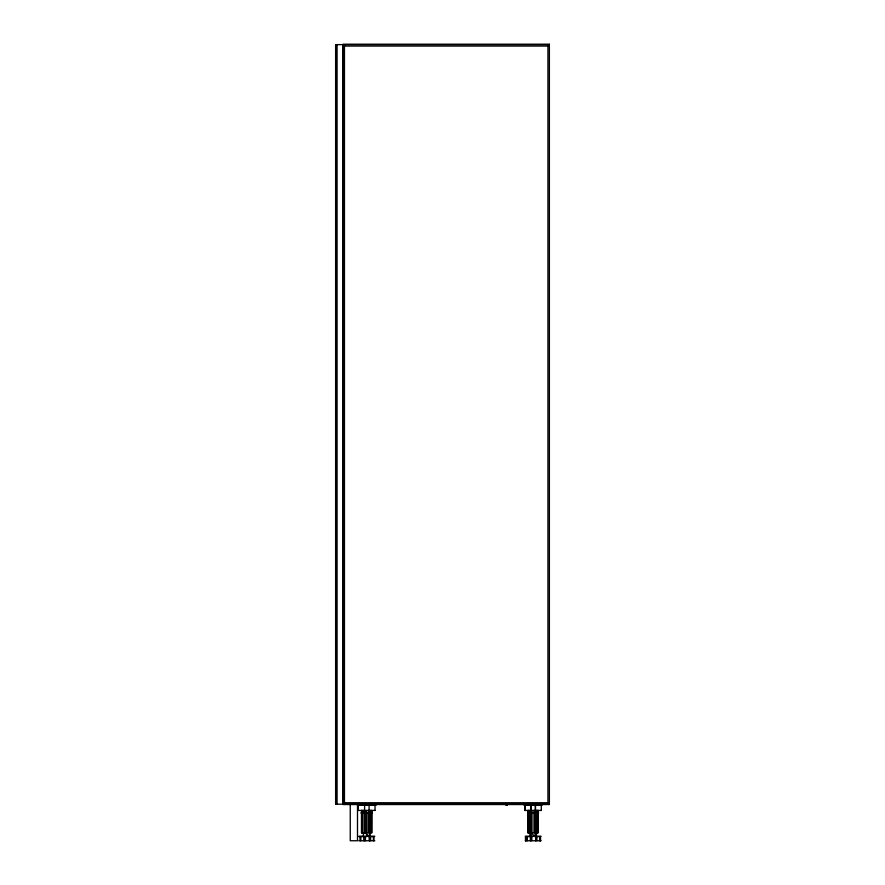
<?xml version="1.0" encoding="UTF-8"?>
<svg xmlns="http://www.w3.org/2000/svg" width="885" height="885" viewBox="0 0 885 885"><rect width="100%" height="100%" fill="white"/><g stroke="black" fill="none" stroke-linecap="round" stroke-linejoin="round"><path stroke-width="1.33" d="M358.27 810.439L358.27 805.239L358.359 810.439L375.129 810.439M360.018 840.75L360.018 836.591M363.204 810.439L363.204 813.348M364.897 810.439L364.897 832.785L369.156 836.248L370.052 832.785L370.096 810.439M366.633 810.439L366.633 832.785M370.384 810.439L370.384 832.785M370.583 840.75L370.583 836.591M371.512 813.348L371.512 812.651M373.37 840.75L373.37 836.591M524.882 810.439L524.882 805.239M525.624 840.75L525.624 836.591M538.202 810.439L538.202 832.785L527.958 832.785L527.958 813.348M527.958 810.439L527.958 832.785M528.345 832.785L528.345 813.348M528.633 813.348L528.633 812.651M529.462 810.439L529.462 832.785M529.65 812.651L529.65 810.439M531.122 832.785L531.122 810.439M536.421 832.785L536.421 810.439M536.708 832.785L536.708 810.439M537.538 810.439L537.538 832.785M537.87 812.651L537.87 810.439M539.64 840.75L539.64 836.591M536.387 836.248L536.498 832.785M369.709 836.248L370.052 832.785M529.673 836.248L530.126 832.785M363.226 836.248L363.691 832.785M535.502 832.785L534.794 836.248L530.668 832.785L531.376 836.248M533.179 805.239L533.445 804.542M366.799 805.239L367.065 804.542M542.14 804.542L541.83 805.239L524.031 805.239M375.594 805.239L375.904 804.542M549.375 44.615L335.625 44.615L335.625 804.188L549.375 804.188M344.453 46.064L547.926 46.064M344.453 802.739L547.926 802.739M357.805 805.239L375.904 805.239M505.932 805.273L507.382 805.273M541.377 810.439L524.794 810.439L524.794 805.239M361.146 812.651L372.253 812.651M527.626 812.651L538.545 812.651M527.626 813.348L538.545 813.348M361.146 813.348L372.253 813.348M358.812 836.248L374.831 836.248M525.336 836.248L541.078 836.248M359 836.591L363.481 836.591M366.932 836.591L363.901 836.591L363.901 840.75M368.293 836.591L374.289 836.591M529.916 836.591L525.513 836.591L525.513 840.75M532.416 836.591L530.336 836.591L530.336 840.75M534.651 836.591L540.547 836.591L540.547 840.75M358.812 840.75L374.831 840.75M525.336 840.75L541.078 840.75M373.216 804.542L374.676 805.239M540.823 804.542L541.653 805.239L541.233 804.542M547.926 44.615L547.926 804.188M541.288 805.239L541.288 810.439M540.215 836.591L540.215 840.75M537.814 810.439L537.814 832.785M536.896 836.591L536.896 840.75M535.89 836.591L535.89 840.75M535.668 836.591L535.668 840.75M533.013 810.439L533.013 832.785M531.808 836.591L531.808 840.75M531.31 810.439L531.31 832.785M530.945 836.591L530.945 840.75M528.688 810.439L528.688 832.785M528.345 810.439L528.301 832.785M527.305 836.591L527.305 840.75M526.52 836.591L526.52 840.75M375.041 805.239L375.041 810.439M373.957 836.591L373.957 840.75M371.91 810.439L371.91 832.785L361.489 832.785L361.489 810.439M371.567 810.439L371.512 832.785M371.224 810.439L371.224 813.348M369.554 836.591L369.554 840.75M369.322 836.591L369.322 840.75M369.111 805.239L369.078 810.439M366.7 812.651L366.7 832.785M366.7 833.936L366.7 836.248M365.394 836.591L365.394 840.75M364.709 810.439L364.709 832.785M364.62 805.239L364.576 810.439M364.531 836.591L364.531 840.75M363.016 810.439L363.016 832.785M362.231 810.439L362.231 832.785M360.826 836.591L360.826 840.75M357.496 804.542L357.496 840.75L350.25 840.75L350.25 804.542M344.453 44.615L344.453 804.188M342.86 44.615L342.86 804.188M337.074 44.615L337.074 804.188M335.769 44.615L335.769 804.188M368.625 813.348L368.625 832.785L368.691 810.439L368.625 813.348M531.033 805.239L531.033 810.439L531 805.239M535.049 810.439L535.049 832.785L534.982 810.439M535.414 805.239L535.414 810.439L535.458 805.239M549.375 44.25L343.015 44.25L343.015 804.542L549.375 804.542L549.375 44.25M361.888 832.785L361.888 810.439L361.832 832.785"/></g></svg>
